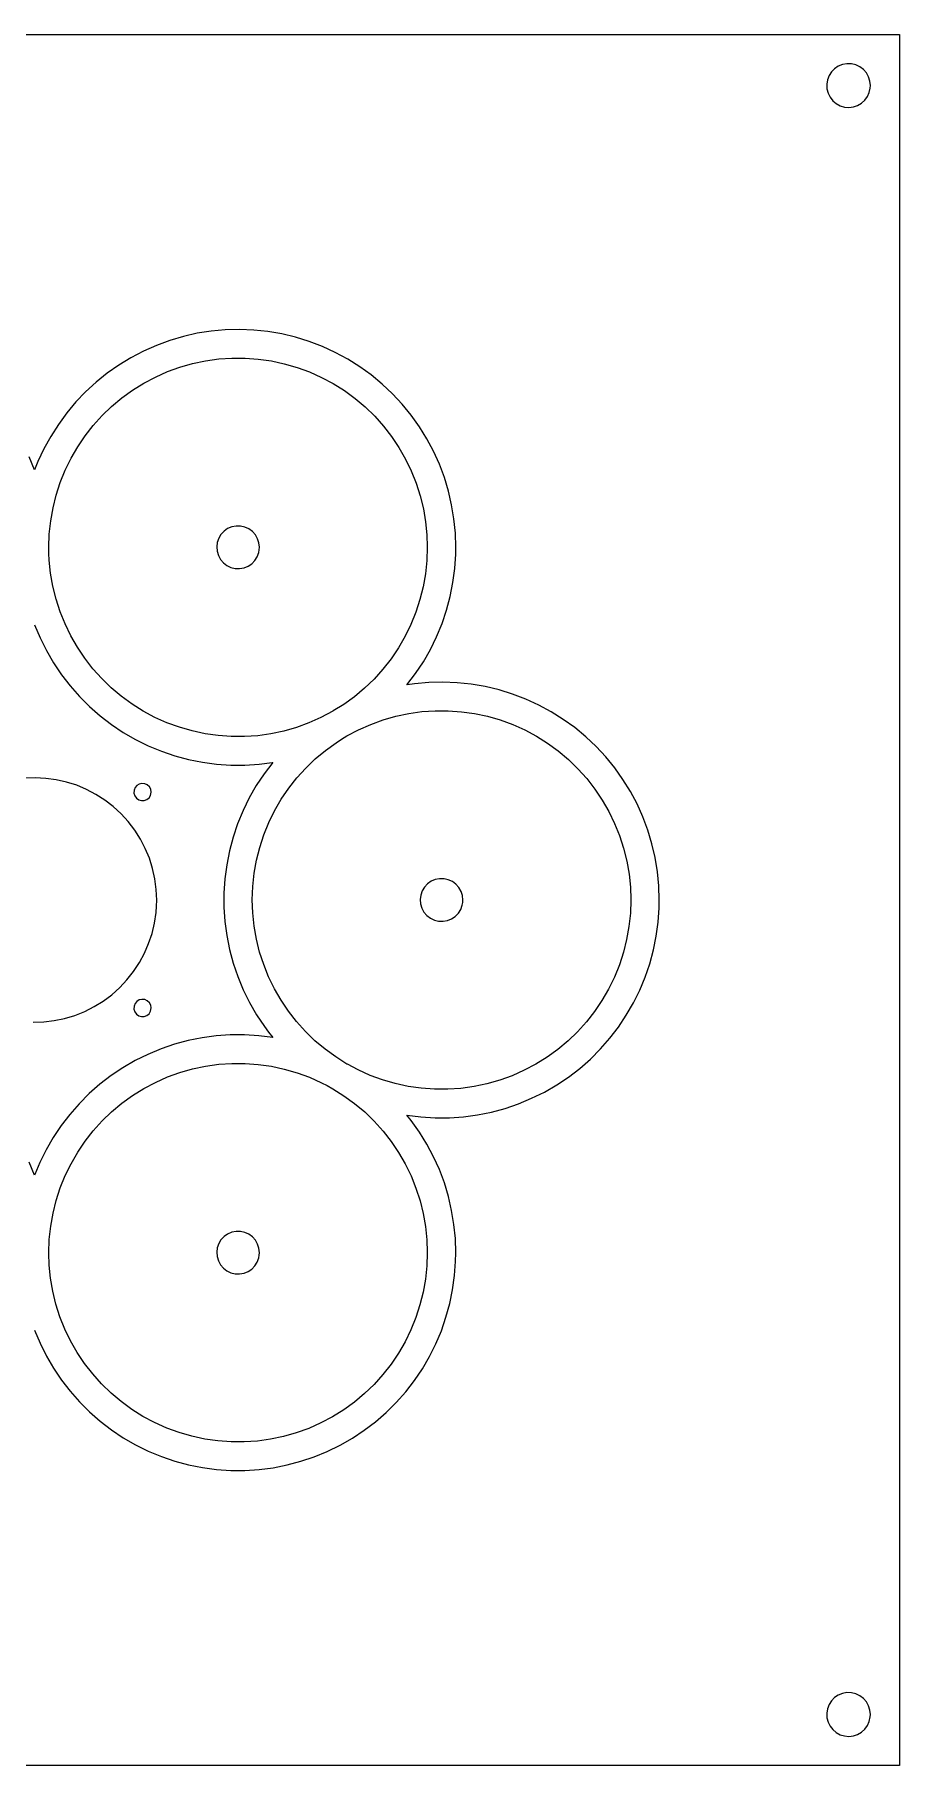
# Model space of a CAD drawing. Header units: millimetres. Extents: x 0 to 340, y 0 to 340.
# Drawn here: x 170 to 340, y 0 to 340 of the extents above; entities that cross this region are included whole.
import ezdxf

# ---------------------------------------------------------------- set-up
doc = ezdxf.new("R2010")
doc.units = ezdxf.units.MM

msp = doc.modelspace()

# ---------------------------------------------------------------- linework, layer by layer
at = {"layer": 'EXPERIMENTAL_CUT'}
for p, q in [((0, 340), (340, 340)), ((340, 340), (340, 0)), ((327.26, 333.31), (326.64, 332.68)), ((327.99, 333.8), (327.26, 333.31)), ((328.81, 334.13), (327.99, 333.8)), ((329.68, 334.29), (328.81, 334.13)), ((330.56, 334.26), (329.68, 334.29)), ((331.42, 334.06), (330.56, 334.26)), ((332.22, 333.68), (331.42, 334.06)), ((332.93, 333.15), (332.22, 333.68)), ((325.85, 331.12), (325.71, 330.25)), ((325.71, 330.25), (325.75, 329.36)), ((326.16, 331.94), (325.85, 331.12)), ((326.64, 332.68), (326.16, 331.94)), ((333.51, 332.49), (332.93, 333.15)), ((333.94, 331.72), (333.51, 332.49)), ((334.21, 330.88), (333.94, 331.72)), ((334.3, 330), (334.21, 330.88)), ((334.27, 329.51), (334.3, 330)), ((325.75, 329.36), (325.97, 328.51)), ((325.97, 328.51), (326.36, 327.72)), ((326.36, 327.72), (326.9, 327.02)), ((326.9, 327.02), (327.57, 326.45)), ((327.57, 326.45), (328.35, 326.03)), ((331.79, 326.09), (332.55, 326.54)), ((332.55, 326.54), (333.2, 327.13)), ((333.2, 327.13), (333.72, 327.84)), ((333.72, 327.84), (334.08, 328.65)), ((334.08, 328.65), (334.27, 329.51)), ((328.35, 326.03), (329.19, 325.78)), ((329.19, 325.78), (330.07, 325.7)), ((330.07, 325.7), (330.95, 325.81)), ((330.95, 325.81), (331.79, 326.09)), ((193.94, 278.96), (191.39, 277.83)), ((196.56, 279.92), (193.94, 278.96)), ((199.24, 280.71), (196.56, 279.92)), ((201.96, 281.32), (199.24, 280.71)), ((204.71, 281.75), (201.96, 281.32)), ((207.49, 282.01), (204.71, 281.75)), ((210.28, 282.08), (207.49, 282.01)), ((213.07, 281.97), (210.28, 282.08)), ((215.84, 281.68), (213.07, 281.97)), ((218.59, 281.21), (215.84, 281.68)), ((221.3, 280.56), (218.59, 281.21)), ((223.97, 279.74), (221.3, 280.56)), ((226.57, 278.74), (223.97, 279.74)), ((188.92, 276.53), (186.54, 275.08)), ((191.39, 277.83), (188.92, 276.53)), ((201.07, 275.39), (203.61, 275.93)), ((203.61, 275.93), (206.19, 276.29)), ((206.19, 276.29), (208.78, 276.46)), ((208.78, 276.46), (211.38, 276.46)), ((211.38, 276.46), (213.98, 276.27)), ((213.98, 276.27), (216.55, 275.9)), ((216.55, 275.9), (219.09, 275.35)), ((229.11, 277.58), (226.57, 278.74)), ((231.56, 276.25), (229.11, 277.58)), ((233.92, 274.77), (231.56, 276.25)), ((184.26, 273.48), (182.09, 271.73)), ((186.54, 275.08), (184.26, 273.48)), ((191.45, 271.53), (193.75, 272.74)), ((193.75, 272.74), (196.12, 273.8)), ((196.12, 273.8), (198.57, 274.68)), ((198.57, 274.68), (201.07, 275.39)), ((219.09, 275.35), (221.59, 274.63)), ((221.59, 274.63), (224.03, 273.73)), ((224.03, 273.73), (226.4, 272.67)), ((226.4, 272.67), (228.69, 271.44)), ((236.18, 273.14), (233.92, 274.77)), ((238.33, 271.36), (236.18, 273.14)), ((180.03, 269.84), (178.11, 267.83)), ((182.09, 271.73), (180.03, 269.84)), ((185.14, 266.96), (187.13, 268.63)), ((187.13, 268.63), (189.24, 270.15)), ((189.24, 270.15), (191.45, 271.53)), ((228.69, 271.44), (230.9, 270.06)), ((230.9, 270.06), (232.99, 268.52)), ((240.36, 269.45), (238.33, 271.36)), ((242.26, 267.41), (240.36, 269.45)), ((176.32, 265.69), (174.67, 263.44)), ((178.11, 267.83), (176.32, 265.69)), ((183.27, 265.15), (185.14, 266.96)), ((232.99, 268.52), (234.98, 266.85)), ((234.98, 266.85), (236.85, 265.03)), ((244.03, 265.24), (242.26, 267.41)), ((245.65, 262.97), (244.03, 265.24)), ((174.67, 263.44), (173.17, 261.08)), ((179.92, 261.17), (181.53, 263.22)), ((181.53, 263.22), (183.27, 265.15)), ((236.85, 265.03), (238.58, 263.1)), ((238.58, 263.1), (240.17, 261.04)), ((247.11, 260.6), (245.65, 262.97)), ((171.83, 258.64), (170.65, 256.11)), ((173.17, 261.08), (171.83, 258.64)), ((177.17, 256.77), (178.47, 259.02)), ((178.47, 259.02), (179.92, 261.17)), ((240.17, 261.04), (241.62, 258.88)), ((241.62, 258.88), (242.91, 256.62)), ((248.42, 258.14), (247.11, 260.6)), ((170, 254.51), (168.92, 257.08)), ((170.65, 256.11), (170, 254.51)), ((176.03, 254.43), (177.17, 256.77)), ((242.91, 256.62), (244.04, 254.28)), ((249.57, 255.6), (248.42, 258.14)), ((250.55, 252.98), (249.57, 255.6)), ((174.25, 249.55), (175.05, 252.02)), ((175.05, 252.02), (176.03, 254.43)), ((244.04, 254.28), (245.01, 251.87)), ((245.01, 251.87), (245.8, 249.39)), ((251.35, 250.31), (250.55, 252.98)), ((173.62, 247.03), (174.25, 249.55)), ((245.8, 249.39), (246.42, 246.87)), ((251.98, 247.6), (251.35, 250.31)), ((173.16, 244.47), (173.62, 247.03)), ((246.42, 246.87), (246.86, 244.3)), ((252.44, 244.85), (251.98, 247.6)), ((252.71, 242.07), (252.44, 244.85)), ((172.8, 239.28), (172.89, 241.88)), ((172.89, 241.88), (173.16, 244.47)), ((206.64, 241.81), (206.19, 241.06)), ((207.24, 242.45), (206.64, 241.81)), ((207.95, 242.95), (207.24, 242.45)), ((208.75, 243.29), (207.95, 242.95)), ((209.61, 243.46), (208.75, 243.29)), ((210.48, 243.45), (209.61, 243.46)), ((211.33, 243.27), (210.48, 243.45)), ((212.12, 242.9), (211.33, 243.27)), ((212.83, 242.39), (212.12, 242.9)), ((213.41, 241.74), (212.83, 242.39)), ((213.84, 240.98), (213.41, 241.74)), ((246.86, 244.3), (247.12, 241.72)), ((247.12, 241.72), (247.2, 239.4)), ((252.8, 239.28), (252.71, 242.07)), ((172.82, 238.04), (172.8, 239.28)), ((172.88, 236.79), (172.82, 238.04)), ((205.91, 240.23), (205.8, 239.37)), ((205.8, 239.37), (205.87, 238.5)), ((205.87, 238.5), (206.12, 237.66)), ((206.19, 241.06), (205.91, 240.23)), ((213.77, 237.43), (214.07, 238.25)), ((214.11, 240.15), (213.84, 240.98)), ((214.07, 238.25), (214.17, 238.76)), ((214.2, 239.28), (214.11, 240.15)), ((214.17, 238.76), (214.2, 239.28)), ((247.2, 239.28), (247.11, 236.68)), ((247.2, 239.4), (247.2, 239.28)), ((252.78, 237.93), (252.8, 239.28)), ((173.15, 234.21), (172.88, 236.79)), ((206.12, 237.66), (206.54, 236.9)), ((206.54, 236.9), (207.11, 236.24)), ((207.11, 236.24), (207.8, 235.7)), ((207.8, 235.7), (208.59, 235.33)), ((208.59, 235.33), (209.43, 235.12)), ((209.43, 235.12), (210.31, 235.09)), ((210.31, 235.09), (211.17, 235.25)), ((211.17, 235.25), (211.97, 235.57)), ((211.97, 235.57), (212.7, 236.06)), ((212.7, 236.06), (213.3, 236.69)), ((213.3, 236.69), (213.77, 237.43)), ((247.11, 236.68), (246.84, 234.1)), ((252.24, 232.38), (252.6, 235.14)), ((252.6, 235.14), (252.78, 237.93)), ((173.59, 231.64), (173.15, 234.21)), ((174.22, 229.12), (173.59, 231.64)), ((246.38, 231.54), (245.75, 229.01)), ((246.84, 234.1), (246.38, 231.54)), ((251.7, 229.64), (252.24, 232.38)), ((175.01, 226.64), (174.22, 229.12)), ((245.75, 229.01), (244.95, 226.54)), ((250.98, 226.94), (251.7, 229.64)), ((175.98, 224.23), (175.01, 226.64)), ((244.95, 226.54), (243.97, 224.13)), ((250.09, 224.3), (250.98, 226.94)), ((170, 224.06), (171.08, 221.48)), ((171.08, 221.48), (172.32, 218.99)), ((177.12, 221.89), (175.98, 224.23)), ((178.41, 219.64), (177.12, 221.89)), ((242.83, 221.8), (241.53, 219.54)), ((243.97, 224.13), (242.83, 221.8)), ((247.81, 219.22), (249.03, 221.72)), ((249.03, 221.72), (250.09, 224.3)), ((172.32, 218.99), (173.72, 216.57)), ((179.86, 217.48), (178.41, 219.64)), ((241.53, 219.54), (240.08, 217.39)), ((246.42, 216.8), (247.81, 219.22)), ((173.72, 216.57), (175.28, 214.26)), ((175.28, 214.26), (176.98, 212.05)), ((181.46, 215.43), (179.86, 217.48)), ((183.19, 213.49), (181.46, 215.43)), ((238.47, 215.34), (236.73, 213.41)), ((240.08, 217.39), (238.47, 215.34)), ((243.19, 212.25), (244.88, 214.47)), ((244.88, 214.47), (246.42, 216.8)), ((176.98, 212.05), (178.82, 209.96)), ((185.06, 211.68), (183.19, 213.49)), ((187.05, 210.01), (185.06, 211.68)), ((234.86, 211.61), (232.87, 209.94)), ((236.73, 213.41), (234.86, 211.61)), ((243.26, 212.27), (243.19, 212.25)), ((244.71, 212.47), (243.26, 212.27)), ((247.49, 212.73), (244.71, 212.47)), ((250.28, 212.8), (247.49, 212.73)), ((253.07, 212.69), (250.28, 212.8)), ((255.84, 212.4), (253.07, 212.69)), ((258.59, 211.93), (255.84, 212.4)), ((261.3, 211.28), (258.59, 211.93)), ((263.97, 210.46), (261.3, 211.28)), ((178.82, 209.96), (180.8, 207.99)), ((180.8, 207.99), (182.9, 206.15)), ((189.15, 208.47), (187.05, 210.01)), ((191.35, 207.09), (189.15, 208.47)), ((230.76, 208.41), (228.7, 207.13)), ((232.87, 209.94), (230.76, 208.41)), ((266.57, 209.46), (263.97, 210.46)), ((269.11, 208.3), (266.57, 209.46)), ((271.56, 206.97), (269.11, 208.3)), ((182.9, 206.15), (185.12, 204.46)), ((185.12, 204.46), (187.44, 202.91)), ((193.65, 205.87), (191.35, 207.09)), ((196.02, 204.81), (193.65, 205.87)), ((198.46, 203.92), (196.02, 204.81)), ((223.93, 204.79), (221.49, 203.9)), ((226.3, 205.85), (223.93, 204.79)), ((228.6, 207.07), (226.3, 205.85)), ((228.7, 207.13), (228.6, 207.07)), ((233.7, 203.44), (236.07, 204.49)), ((236.07, 204.49), (238.51, 205.38)), ((238.51, 205.38), (241.01, 206.1)), ((241.01, 206.1), (243.56, 206.64)), ((243.56, 206.64), (246.13, 207)), ((246.13, 207), (248.73, 207.18)), ((248.73, 207.18), (251.33, 207.18)), ((251.33, 207.18), (253.92, 206.99)), ((253.92, 206.99), (256.5, 206.63)), ((256.5, 206.63), (259.04, 206.09)), ((259.04, 206.09), (261.54, 205.37)), ((261.54, 205.37), (263.98, 204.47)), ((263.98, 204.47), (266.35, 203.41)), ((273.92, 205.49), (271.56, 206.97)), ((276.18, 203.86), (273.92, 205.49)), ((187.44, 202.91), (189.85, 201.52)), ((189.85, 201.52), (192.35, 200.29)), ((200.96, 203.2), (198.46, 203.92)), ((203.5, 202.65), (200.96, 203.2)), ((206.08, 202.29), (203.5, 202.65)), ((208.67, 202.11), (206.08, 202.29)), ((211.27, 202.1), (208.67, 202.11)), ((213.87, 202.28), (211.27, 202.1)), ((216.44, 202.64), (213.87, 202.28)), ((218.99, 203.18), (216.44, 202.64)), ((221.49, 203.9), (218.99, 203.18)), ((227.18, 199.38), (229.29, 200.9)), ((229.29, 200.9), (230.33, 201.58)), ((230.33, 201.58), (231.4, 202.22)), ((231.4, 202.22), (233.7, 203.44)), ((266.35, 203.41), (268.65, 202.19)), ((268.65, 202.19), (270.85, 200.81)), ((270.85, 200.81), (272.95, 199.28)), ((278.33, 202.08), (276.18, 203.86)), ((280.36, 200.17), (278.33, 202.08)), ((192.35, 200.29), (194.93, 199.22)), ((194.93, 199.22), (197.57, 198.33)), ((197.57, 198.33), (200.27, 197.6)), ((200.27, 197.6), (203, 197.06)), ((223.31, 195.91), (225.18, 197.71)), ((225.18, 197.71), (227.18, 199.38)), ((272.95, 199.28), (274.94, 197.6)), ((274.94, 197.6), (276.81, 195.79)), ((282.26, 198.12), (280.36, 200.17)), ((284.03, 195.96), (282.26, 198.12)), ((170.1, 194), (168.01, 193.92)), ((172.18, 193.9), (170.1, 194)), ((174.25, 193.62), (172.18, 193.9)), ((203, 197.06), (205.77, 196.69)), ((205.77, 196.69), (208.55, 196.51)), ((208.55, 196.51), (211.34, 196.5)), ((211.34, 196.5), (214.12, 196.68)), ((215.12, 194.81), (213.58, 192.48)), ((214.12, 196.68), (216.69, 197.01)), ((216.81, 197.03), (215.12, 194.81)), ((216.69, 197.01), (216.81, 197.03)), ((219.96, 191.94), (221.56, 193.98)), ((221.56, 193.98), (223.31, 195.91)), ((276.81, 195.79), (278.54, 193.86)), ((278.54, 193.86), (280.14, 191.8)), ((285.65, 193.69), (284.03, 195.96)), ((176.29, 193.16), (174.25, 193.62)), ((178.28, 192.53), (176.29, 193.16)), ((180.21, 191.72), (178.28, 192.53)), ((182.06, 190.75), (180.21, 191.72)), ((183.82, 189.63), (182.06, 190.75)), ((189.55, 191.55), (189.53, 190.99)), ((189.53, 190.99), (189.69, 190.46)), ((189.74, 192.07), (189.55, 191.55)), ((189.69, 190.46), (190.01, 190.01)), ((190.09, 192.49), (189.74, 192.07)), ((190.56, 192.78), (190.09, 192.49)), ((191.1, 192.91), (190.56, 192.78)), ((191.65, 192.85), (191.1, 192.91)), ((192.16, 192.63), (191.65, 192.85)), ((192.56, 192.25), (192.16, 192.63)), ((192.49, 190.09), (192.78, 190.56)), ((192.82, 191.76), (192.56, 192.25)), ((192.78, 190.56), (192.91, 191.21)), ((192.91, 191.21), (192.82, 191.76)), ((213.58, 192.48), (212.19, 190.07)), ((218.5, 189.78), (219.96, 191.94)), ((280.14, 191.8), (281.59, 189.64)), ((287.11, 191.32), (285.65, 193.69)), ((288.42, 188.86), (287.11, 191.32)), ((185.47, 188.35), (183.82, 189.63)), ((187.01, 186.94), (185.47, 188.35)), ((190.01, 190.01), (190.46, 189.69)), ((190.46, 189.69), (190.99, 189.53)), ((190.99, 189.53), (191.54, 189.54)), ((191.54, 189.54), (192.06, 189.74)), ((192.06, 189.74), (192.49, 190.09)), ((210.97, 187.56), (209.91, 184.98)), ((212.19, 190.07), (210.97, 187.56)), ((216.05, 185.2), (217.19, 187.54)), ((217.19, 187.54), (218.5, 189.78)), ((281.59, 189.64), (282.88, 187.39)), ((282.88, 187.39), (284.02, 185.05)), ((289.57, 186.31), (288.42, 188.86)), ((188.41, 185.39), (187.01, 186.94)), ((189.68, 183.73), (188.41, 185.39)), ((190.8, 181.97), (189.68, 183.73)), ((209.91, 184.98), (209.02, 182.34)), ((215.07, 182.79), (216.05, 185.2)), ((284.02, 185.05), (284.99, 182.64)), ((290.55, 183.7), (289.57, 186.31)), ((291.35, 181.03), (290.55, 183.7)), ((191.76, 180.12), (190.8, 181.97)), ((209.02, 182.34), (208.3, 179.64)), ((213.63, 177.8), (214.26, 180.32)), ((214.26, 180.32), (215.07, 182.79)), ((284.99, 182.64), (285.78, 180.16)), ((291.98, 178.32), (291.35, 181.03)), ((192.56, 178.19), (191.76, 180.12)), ((193.19, 176.2), (192.56, 178.19)), ((207.76, 176.91), (207.4, 174.14)), ((208.3, 179.64), (207.76, 176.91)), ((213.17, 175.24), (213.63, 177.8)), ((285.78, 180.16), (286.41, 177.64)), ((286.41, 177.64), (286.85, 175.08)), ((292.44, 175.56), (291.98, 178.32)), ((193.64, 174.16), (193.19, 176.2)), ((193.91, 172.09), (193.64, 174.16)), ((207.4, 174.14), (207.22, 171.36)), ((212.89, 172.65), (213.17, 175.24)), ((247.95, 173.67), (247.24, 173.16)), ((248.75, 174.01), (247.95, 173.67)), ((249.61, 174.18), (248.75, 174.01)), ((250.48, 174.17), (249.61, 174.18)), ((251.33, 173.98), (250.48, 174.17)), ((252.12, 173.62), (251.33, 173.98)), ((252.83, 173.11), (252.12, 173.62)), ((286.85, 175.08), (287.12, 172.49)), ((292.71, 172.79), (292.44, 175.56)), ((194, 170), (193.91, 172.09)), ((193.97, 168.76), (194, 170)), ((207.22, 171.36), (207.22, 168.57)), ((212.8, 170.05), (212.89, 172.65)), ((212.89, 167.46), (212.8, 170.05)), ((245.91, 170.95), (245.8, 170.09)), ((245.8, 170.09), (245.87, 169.22)), ((246.19, 171.78), (245.91, 170.95)), ((246.64, 172.52), (246.19, 171.78)), ((247.24, 173.16), (246.64, 172.52)), ((253.41, 172.45), (252.83, 173.11)), ((253.84, 171.7), (253.41, 172.45)), ((254.11, 170.87), (253.84, 171.7)), ((254.2, 170), (254.11, 170.87)), ((254.17, 169.48), (254.2, 170)), ((287.2, 170), (287.11, 167.4)), ((287.12, 172.49), (287.2, 170.12)), ((287.2, 170.12), (287.2, 170)), ((292.8, 170), (292.71, 172.79)), ((292.79, 169.23), (292.8, 170)), ((193.57, 165.46), (193.87, 167.52)), ((193.87, 167.52), (193.97, 168.76)), ((207.22, 168.57), (207.41, 165.78)), ((213.16, 164.87), (212.89, 167.46)), ((245.87, 169.22), (246.12, 168.38)), ((246.12, 168.38), (246.54, 167.62)), ((246.54, 167.62), (247.11, 166.95)), ((247.11, 166.95), (247.8, 166.42)), ((251.97, 166.29), (252.7, 166.78)), ((252.7, 166.78), (253.3, 167.41)), ((253.3, 167.41), (253.77, 168.15)), ((253.77, 168.15), (254.07, 168.96)), ((254.07, 168.96), (254.17, 169.48)), ((287.11, 167.4), (286.84, 164.82)), ((292.58, 165.67), (292.77, 168.46)), ((292.77, 168.46), (292.79, 169.23)), ((192.42, 161.44), (193.08, 163.43)), ((193.08, 163.43), (193.57, 165.46)), ((207.41, 165.78), (207.77, 163.02)), ((213.6, 162.31), (213.16, 164.87)), ((247.8, 166.42), (248.59, 166.04)), ((248.59, 166.04), (249.43, 165.84)), ((249.43, 165.84), (250.31, 165.81)), ((250.31, 165.81), (251.17, 165.96)), ((251.17, 165.96), (251.97, 166.29)), ((286.84, 164.82), (286.38, 162.25)), ((292.21, 162.91), (292.58, 165.67)), ((191.59, 159.53), (192.42, 161.44)), ((207.77, 163.02), (208.32, 160.28)), ((208.32, 160.28), (209.04, 157.59)), ((214.23, 159.78), (213.6, 162.31)), ((286.38, 162.25), (285.75, 159.73)), ((290.93, 157.48), (291.66, 160.18)), ((291.66, 160.18), (292.21, 162.91)), ((189.45, 155.94), (190.6, 157.69)), ((190.6, 157.69), (191.59, 159.53)), ((209.04, 157.59), (209.93, 154.95)), ((215.03, 157.31), (214.23, 159.78)), ((216, 154.9), (215.03, 157.31)), ((284.95, 157.26), (283.97, 154.85)), ((285.75, 159.73), (284.95, 157.26)), ((290.03, 154.84), (290.93, 157.48)), ((186.73, 152.79), (188.16, 154.31)), ((188.16, 154.31), (189.45, 155.94)), ((209.93, 154.95), (211, 152.37)), ((217.14, 152.56), (216, 154.9)), ((283.97, 154.85), (282.83, 152.51)), ((288.95, 152.27), (290.03, 154.84)), ((181.72, 149.05), (183.49, 150.15)), ((183.49, 150.15), (185.17, 151.4)), ((185.17, 151.4), (186.73, 152.79)), ((189.74, 149.64), (189.55, 149.12)), ((190.09, 150.07), (189.74, 149.64)), ((190.56, 150.36), (190.09, 150.07)), ((191.1, 150.48), (190.56, 150.36)), ((191.65, 150.43), (191.1, 150.48)), ((192.16, 150.2), (191.65, 150.43)), ((192.56, 149.82), (192.16, 150.2)), ((192.82, 149.33), (192.56, 149.82)), ((211, 152.37), (212.23, 149.87)), ((212.23, 149.87), (213.62, 147.45)), ((218.44, 150.31), (217.14, 152.56)), ((219.89, 148.15), (218.44, 150.31)), ((281.53, 150.26), (280.08, 148.11)), ((282.83, 152.51), (281.53, 150.26)), ((286.32, 147.36), (287.72, 149.77)), ((287.72, 149.77), (288.95, 152.27)), ((171.79, 146.07), (173.87, 146.31)), ((173.87, 146.31), (175.91, 146.74)), ((175.91, 146.74), (177.91, 147.34)), ((177.91, 147.34), (179.85, 148.11)), ((179.85, 148.11), (181.72, 149.05)), ((189.55, 149.12), (189.53, 148.57)), ((189.53, 148.57), (189.69, 148.04)), ((189.69, 148.04), (190.01, 147.59)), ((190.01, 147.59), (190.46, 147.26)), ((190.46, 147.26), (190.99, 147.1)), ((190.99, 147.1), (191.54, 147.12)), ((191.54, 147.12), (192.06, 147.31)), ((192.06, 147.31), (192.49, 147.66)), ((192.49, 147.66), (192.78, 148.13)), ((192.78, 148.13), (192.91, 148.79)), ((192.91, 148.79), (192.82, 149.33)), ((213.62, 147.45), (215.17, 145.13)), ((221.49, 146.1), (219.89, 148.15)), ((280.08, 148.11), (278.47, 146.06)), ((284.77, 145.04), (286.32, 147.36)), ((169.7, 146), (171.79, 146.07)), ((202.93, 142.93), (200.19, 142.38)), ((205.69, 143.3), (202.93, 142.93)), ((208.47, 143.49), (205.69, 143.3)), ((211.26, 143.5), (208.47, 143.49)), ((214.05, 143.33), (211.26, 143.5)), ((216.81, 142.97), (214.05, 143.33)), ((215.17, 145.13), (215.97, 144.04)), ((215.97, 144.04), (216.81, 142.97)), ((223.23, 144.17), (221.49, 146.1)), ((225.1, 142.36), (223.23, 144.17)), ((276.73, 144.13), (274.86, 142.33)), ((278.47, 146.06), (276.73, 144.13)), ((281.23, 140.73), (283.07, 142.83)), ((283.07, 142.83), (284.77, 145.04)), ((192.29, 139.68), (189.79, 138.44)), ((194.86, 140.75), (192.29, 139.68)), ((197.5, 141.65), (194.86, 140.75)), ((200.19, 142.38), (197.5, 141.65)), ((227.09, 140.69), (225.1, 142.36)), ((229.19, 139.16), (227.09, 140.69)), ((272.87, 140.66), (270.76, 139.13)), ((274.86, 142.33), (272.87, 140.66)), ((279.26, 138.76), (281.23, 140.73)), ((187.37, 137.05), (185.05, 135.5)), ((189.79, 138.44), (187.37, 137.05)), ((196.12, 135.23), (198.57, 136.12)), ((198.57, 136.12), (201.07, 136.83)), ((201.07, 136.83), (203.61, 137.37)), ((203.61, 137.37), (206.19, 137.72)), ((206.19, 137.72), (208.78, 137.9)), ((208.78, 137.9), (211.38, 137.89)), ((211.38, 137.89), (213.98, 137.7)), ((213.98, 137.7), (216.55, 137.34)), ((216.55, 137.34), (219.09, 136.79)), ((219.09, 136.79), (221.59, 136.07)), ((221.59, 136.07), (224.03, 135.17)), ((231.4, 137.78), (229.19, 139.16)), ((231.5, 137.73), (231.4, 137.78)), ((233.6, 136.61), (231.5, 137.73)), ((235.97, 135.55), (233.6, 136.61)), ((266.25, 136.54), (263.88, 135.49)), ((268.55, 137.76), (266.25, 136.54)), ((270.76, 139.13), (268.55, 137.76)), ((274.95, 135.22), (277.16, 136.92)), ((277.16, 136.92), (279.26, 138.76)), ((182.84, 133.8), (180.74, 131.96)), ((185.05, 135.5), (182.84, 133.8)), ((189.24, 131.59), (191.45, 132.96)), ((191.45, 132.96), (193.75, 134.18)), ((193.75, 134.18), (196.12, 135.23)), ((224.03, 135.17), (226.4, 134.11)), ((226.4, 134.11), (227.51, 133.54)), ((227.51, 133.54), (228.6, 132.93)), ((228.6, 132.93), (230.81, 131.56)), ((238.41, 134.65), (235.97, 135.55)), ((240.91, 133.93), (238.41, 134.65)), ((243.45, 133.38), (240.91, 133.93)), ((246.02, 133.01), (243.45, 133.38)), ((248.62, 132.83), (246.02, 133.01)), ((251.22, 132.82), (248.62, 132.83)), ((253.81, 133), (251.22, 132.82)), ((256.39, 133.35), (253.81, 133)), ((258.93, 133.89), (256.39, 133.35)), ((261.43, 134.6), (258.93, 133.89)), ((263.88, 135.49), (261.43, 134.6)), ((270.21, 132.27), (272.63, 133.67)), ((272.63, 133.67), (274.95, 135.22)), ((178.77, 129.99), (176.93, 127.89)), ((180.74, 131.96), (178.77, 129.99)), ((185.14, 128.39), (187.13, 130.06)), ((187.13, 130.06), (189.24, 131.59)), ((230.81, 131.56), (232.91, 130.03)), ((232.91, 130.03), (234.9, 128.36)), ((262.5, 129.07), (265.14, 129.97)), ((265.14, 129.97), (267.71, 131.04)), ((267.71, 131.04), (270.21, 132.27)), ((176.93, 127.89), (175.23, 125.68)), ((181.53, 124.66), (183.27, 126.59)), ((183.27, 126.59), (185.14, 128.39)), ((234.9, 128.36), (236.77, 126.55)), ((236.77, 126.55), (238.51, 124.62)), ((244.03, 126.68), (243.19, 127.75)), ((243.19, 127.75), (245.95, 127.39)), ((245.65, 124.41), (244.03, 126.68)), ((245.95, 127.39), (248.74, 127.22)), ((248.74, 127.22), (251.53, 127.23)), ((251.53, 127.23), (254.31, 127.42)), ((254.31, 127.42), (257.07, 127.79)), ((257.07, 127.79), (259.81, 128.34)), ((259.81, 128.34), (262.5, 129.07)), ((173.68, 123.36), (172.28, 120.95)), ((175.23, 125.68), (173.68, 123.36)), ((178.47, 120.46), (179.92, 122.61)), ((179.92, 122.61), (181.53, 124.66)), ((238.51, 124.62), (240.11, 122.57)), ((240.11, 122.57), (241.56, 120.41)), ((247.11, 122.04), (245.65, 124.41)), ((172.28, 120.95), (171.05, 118.45)), ((177.17, 118.2), (178.47, 120.46)), ((241.56, 120.41), (242.86, 118.16)), ((248.42, 119.57), (247.11, 122.04)), ((249.57, 117.03), (248.42, 119.57)), ((170, 115.94), (168.92, 118.52)), ((170.05, 116.06), (170, 115.94)), ((171.05, 118.45), (170.05, 116.06)), ((175.05, 113.46), (176.03, 115.87)), ((176.03, 115.87), (177.17, 118.2)), ((242.86, 118.16), (244, 115.82)), ((244, 115.82), (244.97, 113.41)), ((250.55, 114.42), (249.57, 117.03)), ((174.25, 110.99), (175.05, 113.46)), ((244.97, 113.41), (245.77, 110.93)), ((251.35, 111.75), (250.55, 114.42)), ((173.62, 108.46), (174.25, 110.99)), ((245.77, 110.93), (246.4, 108.41)), ((251.98, 109.03), (251.35, 111.75)), ((252.44, 106.28), (251.98, 109.03)), ((172.89, 103.32), (173.16, 105.9)), ((173.16, 105.9), (173.62, 108.46)), ((246.4, 108.41), (246.84, 105.85)), ((246.84, 105.85), (247.11, 103.26)), ((252.71, 103.51), (252.44, 106.28)), ((172.8, 100.72), (172.89, 103.32)), ((206.19, 102.49), (205.91, 101.67)), ((206.64, 103.24), (206.19, 102.49)), ((207.24, 103.88), (206.64, 103.24)), ((207.95, 104.38), (207.24, 103.88)), ((208.75, 104.73), (207.95, 104.38)), ((209.61, 104.9), (208.75, 104.73)), ((210.48, 104.89), (209.61, 104.9)), ((211.33, 104.7), (210.48, 104.89)), ((212.12, 104.34), (211.33, 104.7)), ((212.83, 103.82), (212.12, 104.34)), ((213.41, 103.17), (212.83, 103.82)), ((213.84, 102.42), (213.41, 103.17)), ((214.11, 101.59), (213.84, 102.42)), ((247.11, 103.26), (247.2, 100.84)), ((252.8, 100.72), (252.71, 103.51)), ((172.8, 100.6), (172.8, 100.72)), ((172.88, 98.28), (172.8, 100.6)), ((205.91, 101.67), (205.8, 100.8)), ((205.8, 100.8), (205.87, 99.94)), ((205.87, 99.94), (206.12, 99.1)), ((206.12, 99.1), (206.54, 98.33)), ((213.3, 98.12), (213.77, 98.86)), ((213.77, 98.86), (214.07, 99.68)), ((214.07, 99.68), (214.17, 100.2)), ((214.2, 100.72), (214.11, 101.59)), ((214.17, 100.2), (214.2, 100.72)), ((247.2, 100.72), (247.11, 98.12)), ((247.2, 100.84), (247.2, 100.72)), ((252.56, 96.21), (252.77, 98.99)), ((252.77, 98.99), (252.8, 100.72)), ((173.14, 95.7), (172.88, 98.28)), ((173.58, 93.13), (173.14, 95.7)), ((206.54, 98.33), (207.11, 97.67)), ((207.11, 97.67), (207.8, 97.14)), ((207.8, 97.14), (208.59, 96.76)), ((208.59, 96.76), (209.43, 96.56)), ((209.43, 96.56), (210.31, 96.53)), ((210.31, 96.53), (211.17, 96.68)), ((211.17, 96.68), (211.97, 97.01)), ((211.97, 97.01), (212.7, 97.5)), ((212.7, 97.5), (213.3, 98.12)), ((246.84, 95.53), (246.38, 92.97)), ((247.11, 98.12), (246.84, 95.53)), ((252.18, 93.44), (252.56, 96.21)), ((174.2, 90.61), (173.58, 93.13)), ((246.38, 92.97), (245.75, 90.45)), ((251.61, 90.71), (252.18, 93.44)), ((174.99, 88.13), (174.2, 90.61)), ((245.75, 90.45), (244.95, 87.98)), ((250.87, 88.02), (251.61, 90.71)), ((170, 85.49), (171.08, 82.92)), ((175.96, 85.72), (174.99, 88.13)), ((177.09, 83.38), (175.96, 85.72)), ((243.97, 85.57), (242.83, 83.23)), ((244.95, 87.98), (243.97, 85.57)), ((248.88, 82.82), (249.96, 85.39)), ((249.96, 85.39), (250.87, 88.02)), ((171.08, 82.92), (172.32, 80.42)), ((178.38, 81.12), (177.09, 83.38)), ((242.83, 83.23), (241.53, 80.98)), ((247.63, 80.32), (248.88, 82.82)), ((172.32, 80.42), (173.72, 78.01)), ((179.83, 78.96), (178.38, 81.12)), ((181.42, 76.9), (179.83, 78.96)), ((240.08, 78.83), (238.47, 76.78)), ((241.53, 80.98), (240.08, 78.83)), ((246.22, 77.92), (247.63, 80.32)), ((173.72, 78.01), (175.28, 75.7)), ((175.28, 75.7), (176.98, 73.49)), ((183.15, 74.97), (181.42, 76.9)), ((185.02, 73.15), (183.15, 74.97)), ((236.73, 74.85), (234.86, 73.04)), ((238.47, 76.78), (236.73, 74.85)), ((242.95, 73.4), (244.66, 75.61)), ((244.66, 75.61), (246.22, 77.92)), ((176.98, 73.49), (178.82, 71.39)), ((187.01, 71.48), (185.02, 73.15)), ((189.1, 69.94), (187.01, 71.48)), ((234.86, 73.04), (232.87, 71.37)), ((241.1, 71.31), (242.95, 73.4)), ((178.82, 71.39), (180.8, 69.43)), ((180.8, 69.43), (182.9, 67.59)), ((191.31, 68.56), (189.1, 69.94)), ((193.6, 67.33), (191.31, 68.56)), ((228.55, 68.47), (226.25, 67.26)), ((230.76, 69.85), (228.55, 68.47)), ((232.87, 71.37), (230.76, 69.85)), ((237.01, 67.52), (239.12, 69.35)), ((239.12, 69.35), (241.1, 71.31)), ((182.9, 67.59), (185.12, 65.9)), ((185.12, 65.9), (187.44, 64.35)), ((195.97, 66.27), (193.6, 67.33)), ((198.41, 65.37), (195.97, 66.27)), ((200.91, 64.65), (198.41, 65.37)), ((203.45, 64.1), (200.91, 64.65)), ((218.93, 64.61), (216.39, 64.07)), ((221.43, 65.32), (218.93, 64.61)), ((223.88, 66.2), (221.43, 65.32)), ((226.25, 67.26), (223.88, 66.2)), ((232.47, 64.29), (234.79, 65.83)), ((234.79, 65.83), (237.01, 67.52)), ((187.44, 64.35), (189.85, 62.96)), ((189.85, 62.96), (192.35, 61.72)), ((192.35, 61.72), (194.93, 60.66)), ((206.02, 63.73), (203.45, 64.1)), ((208.62, 63.54), (206.02, 63.73)), ((211.22, 63.54), (208.62, 63.54)), ((213.81, 63.71), (211.22, 63.54)), ((216.39, 64.07), (213.81, 63.71)), ((224.96, 60.62), (227.54, 61.68)), ((227.54, 61.68), (230.05, 62.9)), ((230.05, 62.9), (232.47, 64.29)), ((194.93, 60.66), (197.57, 59.76)), ((197.57, 59.76), (200.27, 59.04)), ((200.27, 59.04), (203, 58.49)), ((203, 58.49), (205.77, 58.13)), ((205.77, 58.13), (208.55, 57.94)), ((208.55, 57.94), (211.34, 57.94)), ((211.34, 57.94), (214.12, 58.12)), ((214.12, 58.12), (216.89, 58.48)), ((216.89, 58.48), (219.63, 59.01)), ((219.63, 59.01), (222.32, 59.73)), ((222.32, 59.73), (224.96, 60.62)), ((327.99, 13.8), (327.26, 13.31)), ((328.81, 14.13), (327.99, 13.8)), ((329.68, 14.29), (328.81, 14.13)), ((330.56, 14.26), (329.68, 14.29)), ((331.42, 14.06), (330.56, 14.26)), ((332.22, 13.68), (331.42, 14.06)), ((332.93, 13.15), (332.22, 13.68)), ((325.85, 11.12), (325.71, 10.25)), ((325.71, 10.25), (325.75, 9.36)), ((326.16, 11.94), (325.85, 11.12)), ((326.64, 12.68), (326.16, 11.94)), ((327.26, 13.31), (326.64, 12.68)), ((333.51, 12.49), (332.93, 13.15)), ((333.94, 11.72), (333.51, 12.49)), ((334.21, 10.88), (333.94, 11.72)), ((334.3, 10), (334.21, 10.88)), ((325.75, 9.36), (325.97, 8.51)), ((325.97, 8.51), (326.36, 7.72)), ((326.36, 7.72), (326.9, 7.02)), ((326.9, 7.02), (327.57, 6.45)), ((332.55, 6.54), (333.2, 7.13)), ((333.2, 7.13), (333.72, 7.84)), ((333.72, 7.84), (334.08, 8.65)), ((334.08, 8.65), (334.27, 9.51)), ((334.27, 9.51), (334.3, 10)), ((327.57, 6.45), (328.35, 6.03)), ((328.35, 6.03), (329.19, 5.78)), ((329.19, 5.78), (330.07, 5.7)), ((330.07, 5.7), (330.95, 5.81)), ((330.95, 5.81), (331.79, 6.09)), ((331.79, 6.09), (332.55, 6.54)), ((340, 0), (0, 0))]:
    msp.add_line(p, q, dxfattribs=at)

doc.saveas('drawing.dxf')
